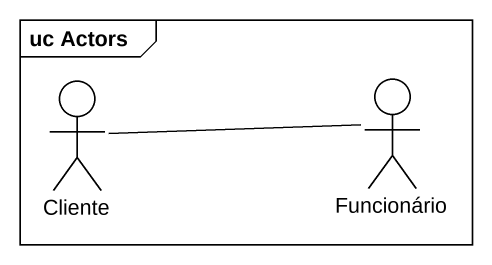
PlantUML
@startuml
mainframe uc Actors
actor Cliente
actor Funcionário
Cliente -right- Funcionário
@enduml
